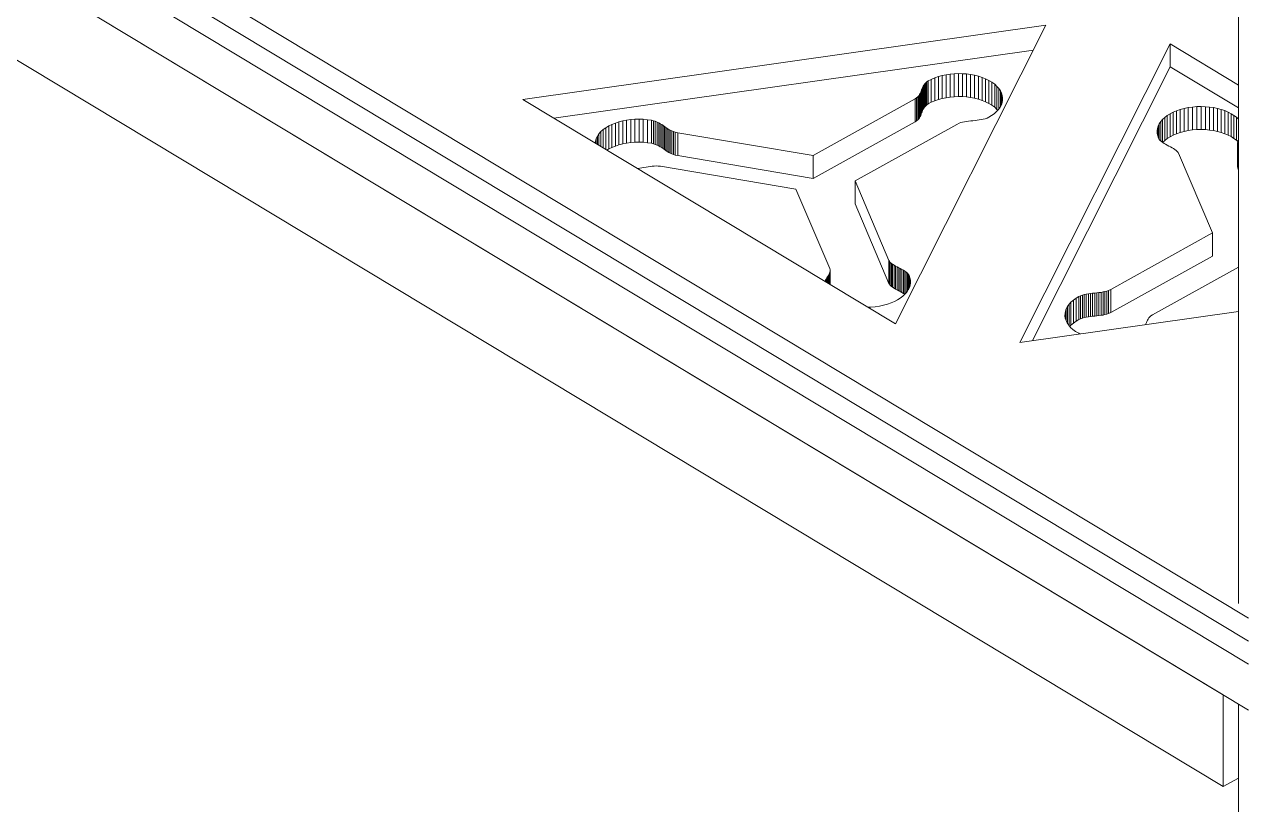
# Model space of a CAD drawing. Header units: inches. Extents: x 4 to 26.1, y 6.7 to 41.9.
# Drawn here: x 14.33 to 17.049, y 11.99 to 13.721 of the extents above; entities that cross this region are included whole.
import ezdxf

# ---------------------------------------------------------------- set-up
doc = ezdxf.new("R2010")
doc.units = ezdxf.units.IN
doc.header["$MEASUREMENT"] = 0
doc.layers.add('rails', color=7, linetype='Continuous', lineweight=35, true_color=0xd4d4d4)

# ---------------------------------------------------------------- blocks, each defined once
blk = doc.blocks.new('A$C382235AA')
at = {"color": 0, "linetype": 'Continuous', "lineweight": 0, "extrusion": (-4.89431e-17, 0.816497, 0.57735)}
for p, q in [((-8.794, 6.7014), (-8.794, 20.992)), ((-16.7889, 11.4945), (-8.7719, 6.6688)), ((-16.7889, 11.4435), (-8.7719, 6.6178)), ((-8.7719, 6.6178), (-16.7889, 11.4435)), ((-8.7719, 6.5667), (-16.7889, 11.3925)), ((-16.7889, 11.3925), (-8.7719, 6.5667)), ((-16.7889, 11.2904), (-8.8284, 6.4987)), ((-8.7719, 6.4647), (-16.7889, 11.2904)), ((-8.8284, 6.2946), (-16.7889, 11.0863)), ((-10.3836, 7.8202), (-9.2223, 7.985)), ((-9.2223, 7.985), (-9.5558, 7.3219)), ((-9.2797, 7.2809), (-8.9462, 7.9439)), ((-8.9462, 7.8929), (-8.9462, 7.9439)), ((-8.9462, 7.9439), (-8.794, 7.8523)), ((-9.2499, 7.93), (-10.315, 7.7789)), ((-8.9462, 7.8929), (-9.252, 7.2848)), ((-8.794, 7.8013), (-8.9462, 7.8929)), ((-9.489, 7.8571), (-9.4864, 7.8594)), ((-9.4864, 7.8594), (-9.4832, 7.8616)), ((-9.4864, 7.8084), (-9.4864, 7.8594)), ((-9.4832, 7.8616), (-9.4768, 7.8649)), ((-9.4832, 7.8106), (-9.4832, 7.8616)), ((-9.4768, 7.8649), (-9.4691, 7.8683)), ((-9.4768, 7.8139), (-9.4768, 7.8649)), ((-9.4691, 7.8683), (-9.4609, 7.8711)), ((-9.4691, 7.8172), (-9.4691, 7.8683)), ((-9.4609, 7.8711), (-9.4524, 7.8734)), ((-9.4609, 7.8201), (-9.4609, 7.8711)), ((-9.4524, 7.8734), (-9.4437, 7.8752)), ((-9.4524, 7.8224), (-9.4524, 7.8734)), ((-9.4437, 7.8752), (-9.4348, 7.8766)), ((-9.4437, 7.8242), (-9.4437, 7.8752)), ((-9.4348, 7.8766), (-9.4257, 7.8774)), ((-9.4348, 7.8255), (-9.4348, 7.8766)), ((-9.4257, 7.8774), (-9.4165, 7.8777)), ((-9.4257, 7.8263), (-9.4257, 7.8774)), ((-9.4165, 7.8267), (-9.4165, 7.8777)), ((-9.4165, 7.8777), (-9.4074, 7.8775)), ((-9.4074, 7.8265), (-9.4074, 7.8775)), ((-9.4074, 7.8775), (-9.3983, 7.8769)), ((-9.3983, 7.8258), (-9.3983, 7.8769)), ((-9.3983, 7.8769), (-9.3893, 7.8757)), ((-9.3893, 7.8247), (-9.3893, 7.8757)), ((-9.3893, 7.8757), (-9.3805, 7.874)), ((-9.3805, 7.823), (-9.3805, 7.874)), ((-9.3805, 7.874), (-9.372, 7.8719)), ((-9.372, 7.8209), (-9.372, 7.8719)), ((-9.372, 7.8719), (-9.3638, 7.8692)), ((-9.3638, 7.8182), (-9.3638, 7.8692)), ((-9.3638, 7.8692), (-9.3559, 7.8661)), ((-9.3559, 7.8151), (-9.3559, 7.8661)), ((-9.3559, 7.8661), (-9.3486, 7.8625)), ((-9.3486, 7.8115), (-9.3486, 7.8625)), ((-9.3486, 7.8625), (-9.3418, 7.8584)), ((-9.3418, 7.8074), (-9.3418, 7.8584)), ((-9.3418, 7.8584), (-9.3358, 7.854)), ((-9.5028, 7.8309), (-9.5013, 7.8334)), ((-9.5013, 7.8334), (-9.5001, 7.8361)), ((-9.5013, 7.7824), (-9.5013, 7.8334)), ((-9.5001, 7.8361), (-9.499, 7.8387)), ((-9.5001, 7.785), (-9.5001, 7.8361)), ((-9.499, 7.8387), (-9.498, 7.8415)), ((-9.499, 7.7877), (-9.499, 7.8387)), ((-9.498, 7.8415), (-9.497, 7.8442)), ((-9.498, 7.7904), (-9.498, 7.8415)), ((-9.497, 7.8442), (-9.4959, 7.8469)), ((-9.497, 7.7931), (-9.497, 7.8442)), ((-9.4959, 7.8469), (-9.4946, 7.8496)), ((-9.4959, 7.7959), (-9.4959, 7.8469)), ((-9.4946, 7.8496), (-9.4931, 7.8522)), ((-9.4946, 7.7985), (-9.4946, 7.8496)), ((-9.4931, 7.8522), (-9.4912, 7.8547)), ((-9.4931, 7.8011), (-9.4931, 7.8522)), ((-9.4912, 7.8547), (-9.489, 7.8571)), ((-9.4912, 7.8037), (-9.4912, 7.8547)), ((-9.489, 7.8061), (-9.489, 7.8571)), ((-9.3358, 7.803), (-9.3358, 7.854)), ((-9.3358, 7.854), (-9.3307, 7.8493)), ((-9.3307, 7.7983), (-9.3307, 7.8493)), ((-9.3307, 7.8493), (-9.3264, 7.8445)), ((-9.3264, 7.799), (-9.3264, 7.8445)), ((-9.3264, 7.8445), (-9.3231, 7.8395)), ((-9.3231, 7.804), (-9.3231, 7.8395)), ((-9.3231, 7.8395), (-9.3206, 7.8343)), ((-9.3206, 7.8093), (-9.3206, 7.8343)), ((-9.3206, 7.8343), (-9.3189, 7.8291)), ((-9.5558, 7.3219), (-10.3836, 7.8202)), ((-9.7393, 7.6961), (-9.5123, 7.8218)), ((-9.5123, 7.8218), (-9.5091, 7.8239)), ((-9.5123, 7.7708), (-9.5123, 7.8218)), ((-9.5091, 7.8239), (-9.5066, 7.8261)), ((-9.5091, 7.7729), (-9.5091, 7.8239)), ((-9.5066, 7.8261), (-9.5045, 7.8284)), ((-9.5066, 7.7751), (-9.5066, 7.8261)), ((-9.5045, 7.8284), (-9.5028, 7.8309)), ((-9.5045, 7.7774), (-9.5045, 7.8284)), ((-9.5028, 7.7798), (-9.5028, 7.8309)), ((-9.489, 7.8061), (-9.4912, 7.8037)), ((-9.4864, 7.8084), (-9.489, 7.8061)), ((-9.4832, 7.8106), (-9.4864, 7.8084)), ((-9.4768, 7.8139), (-9.4832, 7.8106)), ((-9.4691, 7.8172), (-9.4768, 7.8139)), ((-9.4609, 7.8201), (-9.4691, 7.8172)), ((-9.4524, 7.8224), (-9.4609, 7.8201)), ((-9.4437, 7.8242), (-9.4524, 7.8224)), ((-9.4348, 7.8255), (-9.4437, 7.8242)), ((-9.4257, 7.8263), (-9.4348, 7.8255)), ((-9.4165, 7.8267), (-9.4257, 7.8263)), ((-9.4074, 7.8265), (-9.4165, 7.8267)), ((-9.3983, 7.8258), (-9.4074, 7.8265)), ((-9.3893, 7.8247), (-9.3983, 7.8258)), ((-9.3805, 7.823), (-9.3893, 7.8247)), ((-9.372, 7.8209), (-9.3805, 7.823)), ((-9.3638, 7.8182), (-9.372, 7.8209)), ((-9.3559, 7.8151), (-9.3638, 7.8182)), ((-9.3486, 7.8115), (-9.3559, 7.8151)), ((-9.3418, 7.8074), (-9.3486, 7.8115)), ((-9.3358, 7.803), (-9.3418, 7.8074)), ((-9.321, 7.8081), (-9.3237, 7.803)), ((-9.3192, 7.8133), (-9.321, 7.8081)), ((-9.3182, 7.8185), (-9.3192, 7.8133)), ((-9.3189, 7.8147), (-9.3189, 7.8291)), ((-9.3189, 7.8291), (-9.3182, 7.8238)), ((-9.3182, 7.8238), (-9.3182, 7.8185)), ((-8.8963, 7.8035), (-8.8867, 7.8043)), ((-8.8867, 7.8043), (-8.8772, 7.8045)), ((-8.8867, 7.7533), (-8.8867, 7.8043)), ((-8.8772, 7.7535), (-8.8772, 7.8045)), ((-8.8772, 7.8045), (-8.8678, 7.8042)), ((-8.8678, 7.7532), (-8.8678, 7.8042)), ((-8.8678, 7.8042), (-8.8586, 7.8034)), ((-9.5045, 7.7774), (-9.5066, 7.7751)), ((-9.5028, 7.7798), (-9.5045, 7.7774)), ((-9.5013, 7.7824), (-9.5028, 7.7798)), ((-9.5001, 7.785), (-9.5013, 7.7824)), ((-9.499, 7.7877), (-9.5001, 7.785)), ((-9.498, 7.7904), (-9.499, 7.7877)), ((-9.497, 7.7931), (-9.498, 7.7904)), ((-9.4959, 7.7959), (-9.497, 7.7931)), ((-9.4946, 7.7985), (-9.4959, 7.7959)), ((-9.4931, 7.8011), (-9.4946, 7.7985)), ((-9.4912, 7.8037), (-9.4931, 7.8011)), ((-9.3568, 7.7776), (-9.3611, 7.7764)), ((-9.3527, 7.779), (-9.3568, 7.7776)), ((-9.3489, 7.7807), (-9.3527, 7.779)), ((-9.3428, 7.7843), (-9.3489, 7.7807)), ((-9.3368, 7.7886), (-9.3428, 7.7843)), ((-9.3315, 7.7932), (-9.3368, 7.7886)), ((-9.3307, 7.7983), (-9.3358, 7.803)), ((-9.3272, 7.798), (-9.3315, 7.7932)), ((-9.3288, 7.7962), (-9.3307, 7.7983)), ((-9.3237, 7.803), (-9.3272, 7.798)), ((-8.9627, 7.7758), (-8.9579, 7.7803)), ((-8.9579, 7.7803), (-8.9523, 7.7845)), ((-8.9579, 7.7293), (-8.9579, 7.7803)), ((-8.9523, 7.7845), (-8.9461, 7.7884)), ((-8.9523, 7.7335), (-8.9523, 7.7845)), ((-8.9461, 7.7884), (-8.9392, 7.792)), ((-8.9461, 7.7374), (-8.9461, 7.7884)), ((-8.9392, 7.792), (-8.9317, 7.7952)), ((-8.9392, 7.7409), (-8.9392, 7.792)), ((-8.9317, 7.7952), (-8.9236, 7.7979)), ((-8.9317, 7.7441), (-8.9317, 7.7952)), ((-8.9236, 7.7979), (-8.915, 7.8003)), ((-8.9236, 7.7469), (-8.9236, 7.7979)), ((-8.915, 7.8003), (-8.9059, 7.8021)), ((-8.915, 7.7492), (-8.915, 7.8003)), ((-8.9059, 7.8021), (-8.8963, 7.8035)), ((-8.9059, 7.7511), (-8.9059, 7.8021)), ((-8.8963, 7.7525), (-8.8963, 7.8035)), ((-8.8586, 7.7524), (-8.8586, 7.8034)), ((-8.8586, 7.8034), (-8.8497, 7.8021)), ((-8.8497, 7.7511), (-8.8497, 7.8021)), ((-8.8497, 7.8021), (-8.841, 7.8003)), ((-8.841, 7.7493), (-8.841, 7.8003)), ((-8.841, 7.8003), (-8.8327, 7.798)), ((-8.8327, 7.747), (-8.8327, 7.798)), ((-8.8327, 7.798), (-8.8248, 7.7954)), ((-8.8248, 7.7443), (-8.8248, 7.7954)), ((-8.8248, 7.7954), (-8.8174, 7.7922)), ((-8.8174, 7.7412), (-8.8174, 7.7922)), ((-8.8174, 7.7922), (-8.8105, 7.7887)), ((-8.8105, 7.7377), (-8.8105, 7.7887)), ((-8.8105, 7.7887), (-8.8042, 7.7849)), ((-8.8042, 7.7338), (-8.8042, 7.7849)), ((-8.8042, 7.7849), (-8.7985, 7.7806)), ((-8.7985, 7.7296), (-8.7985, 7.7806)), ((-8.7985, 7.7806), (-8.794, 7.7765)), ((-10.2104, 7.7488), (-10.2052, 7.7534)), ((-10.2052, 7.7534), (-10.1994, 7.7576)), ((-10.2052, 7.7129), (-10.2052, 7.7534)), ((-10.1994, 7.7576), (-10.193, 7.7614)), ((-10.1994, 7.7094), (-10.1994, 7.7576)), ((-10.193, 7.7614), (-10.1859, 7.7648)), ((-10.193, 7.7104), (-10.193, 7.7614)), ((-10.1859, 7.7648), (-10.1784, 7.7679)), ((-10.1859, 7.7138), (-10.1859, 7.7648)), ((-10.1784, 7.7679), (-10.1704, 7.7705)), ((-10.1784, 7.7168), (-10.1784, 7.7679)), ((-10.1704, 7.7705), (-10.1621, 7.7726)), ((-10.1704, 7.7194), (-10.1704, 7.7705)), ((-10.1621, 7.7726), (-10.1533, 7.7743)), ((-10.1621, 7.7216), (-10.1621, 7.7726)), ((-10.1533, 7.7743), (-10.1444, 7.7756)), ((-10.1533, 7.7233), (-10.1533, 7.7743)), ((-10.1444, 7.7756), (-10.1352, 7.7763)), ((-10.1444, 7.7245), (-10.1444, 7.7756)), ((-10.1352, 7.7763), (-10.1258, 7.7765)), ((-10.1352, 7.7253), (-10.1352, 7.7763)), ((-10.1258, 7.7255), (-10.1258, 7.7765)), ((-10.1258, 7.7765), (-10.1163, 7.7762)), ((-10.1163, 7.7251), (-10.1163, 7.7762)), ((-10.1163, 7.7762), (-10.1068, 7.7753)), ((-10.1068, 7.7243), (-10.1068, 7.7753)), ((-10.1068, 7.7753), (-10.0985, 7.774)), ((-10.0985, 7.723), (-10.0985, 7.774)), ((-10.0985, 7.774), (-10.0939, 7.773)), ((-10.0939, 7.722), (-10.0939, 7.773)), ((-10.0939, 7.773), (-10.0897, 7.7717)), ((-10.0897, 7.7206), (-10.0897, 7.7717)), ((-10.0897, 7.7717), (-10.0858, 7.7701)), ((-10.0858, 7.7191), (-10.0858, 7.7701)), ((-10.0858, 7.7701), (-10.0822, 7.7683)), ((-10.0822, 7.7173), (-10.0822, 7.7683)), ((-10.0822, 7.7683), (-10.0788, 7.7664)), ((-10.0788, 7.7154), (-10.0788, 7.7664)), ((-10.0788, 7.7664), (-10.0755, 7.7643)), ((-10.0755, 7.7133), (-10.0755, 7.7643)), ((-10.0755, 7.7643), (-10.0724, 7.7622)), ((-10.0724, 7.7112), (-10.0724, 7.7622)), ((-10.0724, 7.7622), (-10.0693, 7.7601)), ((-10.0693, 7.709), (-10.0693, 7.7601)), ((-10.0693, 7.7601), (-10.0662, 7.7579)), ((-10.0662, 7.7069), (-10.0662, 7.7579)), ((-10.0662, 7.7579), (-10.0631, 7.7559)), ((-10.0631, 7.7048), (-10.0631, 7.7559)), ((-10.0631, 7.7559), (-10.0599, 7.7539)), ((-10.0599, 7.7028), (-10.0599, 7.7539)), ((-10.0599, 7.7539), (-10.0566, 7.752)), ((-10.0566, 7.701), (-10.0566, 7.752)), ((-10.0566, 7.752), (-10.0531, 7.7503)), ((-10.0531, 7.6993), (-10.0531, 7.7503)), ((-10.0531, 7.7503), (-10.0494, 7.7488)), ((-9.5123, 7.7708), (-9.7393, 7.6451)), ((-9.4201, 7.7649), (-9.646, 7.6398)), ((-9.5091, 7.7729), (-9.5123, 7.7708)), ((-9.5066, 7.7751), (-9.5091, 7.7729)), ((-9.4149, 7.7674), (-9.4201, 7.7649)), ((-9.4111, 7.7688), (-9.4149, 7.7674)), ((-9.407, 7.7699), (-9.4111, 7.7688)), ((-9.4027, 7.7708), (-9.407, 7.7699)), ((-9.3983, 7.7715), (-9.4027, 7.7708)), ((-9.3937, 7.7721), (-9.3983, 7.7715)), ((-9.389, 7.7726), (-9.3937, 7.7721)), ((-9.3843, 7.7731), (-9.389, 7.7726)), ((-9.3795, 7.7736), (-9.3843, 7.7731)), ((-9.3748, 7.7741), (-9.3795, 7.7736)), ((-9.3701, 7.7747), (-9.3748, 7.7741)), ((-9.3655, 7.7755), (-9.3701, 7.7747)), ((-9.3611, 7.7764), (-9.3655, 7.7755)), ((-8.975, 7.7503), (-8.9742, 7.7557)), ((-8.9748, 7.7448), (-8.975, 7.7503)), ((-8.9742, 7.7557), (-8.9726, 7.761)), ((-8.9742, 7.7419), (-8.9742, 7.7557)), ((-8.9726, 7.761), (-8.9701, 7.7661)), ((-8.9726, 7.7363), (-8.9726, 7.761)), ((-8.9701, 7.7661), (-8.9668, 7.771)), ((-8.9701, 7.7316), (-8.9701, 7.7661)), ((-8.9668, 7.771), (-8.9627, 7.7758)), ((-8.9668, 7.7281), (-8.9668, 7.771)), ((-8.9627, 7.7248), (-8.9627, 7.7758)), ((-8.9059, 7.7511), (-8.915, 7.7492)), ((-8.8963, 7.7525), (-8.9059, 7.7511)), ((-8.8867, 7.7533), (-8.8963, 7.7525)), ((-8.8772, 7.7535), (-8.8867, 7.7533)), ((-8.8678, 7.7532), (-8.8772, 7.7535)), ((-8.8586, 7.7524), (-8.8678, 7.7532)), ((-8.8497, 7.7511), (-8.8586, 7.7524)), ((-8.841, 7.7493), (-8.8497, 7.7511)), ((-10.2235, 7.7239), (-10.2229, 7.7278)), ((-10.2229, 7.7278), (-10.2212, 7.7333)), ((-10.2229, 7.7235), (-10.2229, 7.7278)), ((-10.2212, 7.7333), (-10.2184, 7.7388)), ((-10.2212, 7.7225), (-10.2212, 7.7333)), ((-10.2184, 7.7388), (-10.2148, 7.744)), ((-10.2184, 7.7208), (-10.2184, 7.7388)), ((-10.2148, 7.744), (-10.2104, 7.7488)), ((-10.2148, 7.7186), (-10.2148, 7.744)), ((-10.2104, 7.716), (-10.2104, 7.7488)), ((-10.1533, 7.7233), (-10.1621, 7.7216)), ((-10.1444, 7.7245), (-10.1533, 7.7233)), ((-10.1352, 7.7253), (-10.1444, 7.7245)), ((-10.1258, 7.7255), (-10.1352, 7.7253)), ((-10.1163, 7.7251), (-10.1258, 7.7255)), ((-10.1068, 7.7243), (-10.1163, 7.7251)), ((-10.0985, 7.723), (-10.1068, 7.7243)), ((-10.0939, 7.722), (-10.0985, 7.723)), ((-10.0494, 7.6978), (-10.0494, 7.7488)), ((-10.0494, 7.7488), (-10.0454, 7.7476)), ((-10.0454, 7.6966), (-10.0454, 7.7476)), ((-10.0454, 7.7476), (-10.04, 7.7465)), ((-10.04, 7.6955), (-10.04, 7.7465)), ((-10.04, 7.7465), (-9.7393, 7.6961)), ((-8.9737, 7.7393), (-8.9748, 7.7448)), ((-8.9719, 7.7344), (-8.9737, 7.7393)), ((-8.9702, 7.7317), (-8.9719, 7.7344)), ((-8.9681, 7.7292), (-8.9702, 7.7317)), ((-8.9655, 7.7269), (-8.9681, 7.7292)), ((-8.9626, 7.7248), (-8.9655, 7.7269)), ((-8.9579, 7.7293), (-8.9627, 7.7248)), ((-8.9594, 7.7227), (-8.9626, 7.7248)), ((-8.956, 7.7207), (-8.9594, 7.7227)), ((-8.9523, 7.7335), (-8.9579, 7.7293)), ((-8.9461, 7.7374), (-8.9523, 7.7335)), ((-8.9392, 7.7409), (-8.9461, 7.7374)), ((-8.9317, 7.7441), (-8.9392, 7.7409)), ((-8.9236, 7.7469), (-8.9317, 7.7441)), ((-8.915, 7.7492), (-8.9236, 7.7469)), ((-8.8327, 7.747), (-8.841, 7.7493)), ((-8.8248, 7.7443), (-8.8327, 7.747)), ((-8.8174, 7.7412), (-8.8248, 7.7443)), ((-8.8105, 7.7377), (-8.8174, 7.7412)), ((-8.8042, 7.7338), (-8.8105, 7.7377)), ((-8.7985, 7.7296), (-8.8042, 7.7338)), ((-8.7957, 7.7271), (-8.7985, 7.7296)), ((-8.7959, 7.7266), (-8.7963, 7.724)), ((-8.7963, 7.673), (-8.7963, 7.724)), ((-8.7963, 7.724), (-8.7963, 7.7214)), ((-8.795, 7.7292), (-8.7959, 7.7266)), ((-8.794, 7.7315), (-8.795, 7.7292)), ((-10.193, 7.7104), (-10.1971, 7.7079)), ((-10.1859, 7.7138), (-10.193, 7.7104)), ((-10.1784, 7.7168), (-10.1859, 7.7138)), ((-10.1704, 7.7194), (-10.1784, 7.7168)), ((-10.1621, 7.7216), (-10.1704, 7.7194)), ((-10.0897, 7.7206), (-10.0939, 7.722)), ((-10.0858, 7.7191), (-10.0897, 7.7206)), ((-10.0822, 7.7173), (-10.0858, 7.7191)), ((-10.0788, 7.7154), (-10.0822, 7.7173)), ((-10.0755, 7.7133), (-10.0788, 7.7154)), ((-10.0724, 7.7112), (-10.0755, 7.7133)), ((-10.0693, 7.709), (-10.0724, 7.7112)), ((-10.0662, 7.7069), (-10.0693, 7.709)), ((-10.0631, 7.7048), (-10.0662, 7.7069)), ((-10.0599, 7.7028), (-10.0631, 7.7048)), ((-10.0566, 7.701), (-10.0599, 7.7028)), ((-10.0531, 7.6993), (-10.0566, 7.701)), ((-10.0494, 7.6978), (-10.0531, 7.6993)), ((-10.0454, 7.6966), (-10.0494, 7.6978)), ((-10.04, 7.6955), (-10.0454, 7.6966)), ((-9.7393, 7.6451), (-10.04, 7.6955)), ((-9.7393, 7.6451), (-9.7393, 7.6961)), ((-8.9524, 7.7188), (-8.956, 7.7207)), ((-8.9488, 7.7169), (-8.9524, 7.7188)), ((-8.9452, 7.7151), (-8.9488, 7.7169)), ((-8.9417, 7.7132), (-8.9452, 7.7151)), ((-8.9384, 7.7113), (-8.9417, 7.7132)), ((-8.9353, 7.7093), (-8.9384, 7.7113)), ((-8.9325, 7.7072), (-8.9353, 7.7093)), ((-8.9301, 7.705), (-8.9325, 7.7072)), ((-8.9281, 7.7026), (-8.9301, 7.705)), ((-8.9271, 7.7008), (-8.9281, 7.7026)), ((-8.8518, 7.5238), (-8.9271, 7.7008)), ((-8.7963, 7.6704), (-8.7963, 7.7214)), ((-8.7963, 7.7214), (-8.7957, 7.7185)), ((-8.7957, 7.6675), (-8.7957, 7.7185)), ((-8.7957, 7.7185), (-8.794, 7.7146)), ((-10.1195, 7.6684), (-10.1242, 7.6676)), ((-10.1149, 7.6693), (-10.1195, 7.6684)), ((-10.1103, 7.6701), (-10.1149, 7.6693)), ((-10.1057, 7.6709), (-10.1103, 7.6701)), ((-10.1012, 7.6716), (-10.1057, 7.6709)), ((-10.0966, 7.6722), (-10.1012, 7.6716)), ((-10.0921, 7.6725), (-10.0966, 7.6722)), ((-10.0876, 7.6726), (-10.0921, 7.6725)), ((-10.0831, 7.6724), (-10.0876, 7.6726)), ((-10.0781, 7.6718), (-10.0831, 7.6724)), ((-9.7772, 7.6213), (-10.0781, 7.6718)), ((-8.7963, 7.6704), (-8.7963, 7.673)), ((-8.7957, 7.6675), (-8.7963, 7.6704)), ((-10.1242, 7.6676), (-10.1288, 7.6669)), ((-8.794, 7.6635), (-8.7957, 7.6675)), ((-9.7021, 7.445), (-9.7772, 7.6213)), ((-9.646, 7.5888), (-9.646, 7.6398)), ((-9.646, 7.6398), (-9.5706, 7.4627)), ((-9.5706, 7.4117), (-9.646, 7.5888)), ((-9.0777, 7.3986), (-8.8518, 7.5238)), ((-8.8518, 7.4727), (-8.8518, 7.5238)), ((-9.5706, 7.4117), (-9.5706, 7.4627)), ((-9.5706, 7.4627), (-9.5697, 7.461)), ((-9.5697, 7.4099), (-9.5697, 7.461)), ((-9.5697, 7.461), (-9.5677, 7.4586)), ((-9.5677, 7.4076), (-9.5677, 7.4586)), ((-9.5677, 7.4586), (-9.5653, 7.4564)), ((-9.5653, 7.4053), (-9.5653, 7.4564)), ((-9.5653, 7.4564), (-9.5625, 7.4543)), ((-9.5625, 7.4033), (-9.5625, 7.4543)), ((-9.5625, 7.4543), (-9.5594, 7.4523)), ((-9.5594, 7.4013), (-9.5594, 7.4523)), ((-9.5594, 7.4523), (-9.5561, 7.4504)), ((-9.5561, 7.3993), (-9.5561, 7.4504)), ((-9.5561, 7.4504), (-9.5526, 7.4485)), ((-8.8518, 7.4727), (-9.0777, 7.3476)), ((-9.7101, 7.4213), (-9.7085, 7.4239)), ((-9.7085, 7.4239), (-9.7069, 7.4265)), ((-9.7085, 7.4139), (-9.7085, 7.4239)), ((-9.7069, 7.4265), (-9.7053, 7.4291)), ((-9.7069, 7.4129), (-9.7069, 7.4265)), ((-9.7053, 7.4291), (-9.7039, 7.4317)), ((-9.7053, 7.412), (-9.7053, 7.4291)), ((-9.7039, 7.4317), (-9.7028, 7.4343)), ((-9.7039, 7.4111), (-9.7039, 7.4317)), ((-9.7028, 7.4343), (-9.7019, 7.4369)), ((-9.7028, 7.4104), (-9.7028, 7.4343)), ((-9.7015, 7.4422), (-9.7021, 7.445)), ((-9.7019, 7.4369), (-9.7015, 7.4395)), ((-9.7019, 7.4099), (-9.7019, 7.4369)), ((-9.7015, 7.4395), (-9.7015, 7.4422)), ((-9.7015, 7.4097), (-9.7015, 7.4395)), ((-9.5526, 7.3975), (-9.5526, 7.4485)), ((-9.5526, 7.4485), (-9.549, 7.4466)), ((-9.549, 7.3956), (-9.549, 7.4466)), ((-9.549, 7.4466), (-9.5454, 7.4447)), ((-9.5454, 7.3937), (-9.5454, 7.4447)), ((-9.5454, 7.4447), (-9.5418, 7.4428)), ((-9.5418, 7.3918), (-9.5418, 7.4428)), ((-9.5418, 7.4428), (-9.5384, 7.4409)), ((-9.5384, 7.3898), (-9.5384, 7.4409)), ((-9.5384, 7.4409), (-9.5352, 7.4388)), ((-9.5352, 7.3878), (-9.5352, 7.4388)), ((-9.5352, 7.4388), (-9.5323, 7.4366)), ((-9.5323, 7.3911), (-9.5323, 7.4366)), ((-9.5323, 7.4366), (-9.5297, 7.4343)), ((-9.5297, 7.3945), (-9.5297, 7.4343)), ((-9.5297, 7.4343), (-9.5276, 7.4318)), ((-9.5276, 7.3978), (-9.5276, 7.4318)), ((-9.5276, 7.4318), (-9.5259, 7.4291)), ((-9.5259, 7.4011), (-9.5259, 7.4291)), ((-9.5259, 7.4291), (-9.5241, 7.4243)), ((-9.5241, 7.4061), (-9.5241, 7.4243)), ((-9.5241, 7.4243), (-9.523, 7.4188)), ((-8.794, 7.4478), (-8.9855, 7.3418)), ((-9.7128, 7.4164), (-9.7116, 7.4187)), ((-9.7116, 7.4187), (-9.7101, 7.4213)), ((-9.7116, 7.4158), (-9.7116, 7.4187)), ((-9.7101, 7.4149), (-9.7101, 7.4213)), ((-9.5697, 7.4099), (-9.5706, 7.4117)), ((-9.5677, 7.4076), (-9.5697, 7.4099)), ((-9.5653, 7.4053), (-9.5677, 7.4076)), ((-9.5625, 7.4033), (-9.5653, 7.4053)), ((-9.5594, 7.4013), (-9.5625, 7.4033)), ((-9.5561, 7.3993), (-9.5594, 7.4013)), ((-9.5526, 7.3975), (-9.5561, 7.3993)), ((-9.549, 7.3956), (-9.5526, 7.3975)), ((-9.5277, 7.3975), (-9.531, 7.3925)), ((-9.5252, 7.4026), (-9.5277, 7.3975)), ((-9.5236, 7.4079), (-9.5252, 7.4026)), ((-9.5228, 7.4133), (-9.5236, 7.4079)), ((-9.523, 7.4121), (-9.523, 7.4188)), ((-9.523, 7.4188), (-9.5228, 7.4133)), ((-9.0867, 7.3948), (-9.0829, 7.3962)), ((-9.0829, 7.3962), (-9.0777, 7.3986)), ((-9.0829, 7.3451), (-9.0829, 7.3962)), ((-9.0777, 7.3476), (-9.0777, 7.3986)), ((-9.5586, 7.3716), (-9.5661, 7.3684)), ((-9.5517, 7.3751), (-9.5586, 7.3716)), ((-9.5455, 7.3791), (-9.5517, 7.3751)), ((-9.5454, 7.3937), (-9.549, 7.3956)), ((-9.5399, 7.3833), (-9.5455, 7.3791)), ((-9.5418, 7.3918), (-9.5454, 7.3937)), ((-9.5384, 7.3898), (-9.5418, 7.3918)), ((-9.5351, 7.3878), (-9.5399, 7.3833)), ((-9.5352, 7.3878), (-9.5384, 7.3898)), ((-9.5351, 7.3877), (-9.5352, 7.3878)), ((-9.531, 7.3925), (-9.5351, 7.3878)), ((-9.1706, 7.3656), (-9.1663, 7.3704)), ((-9.1663, 7.3704), (-9.161, 7.3749)), ((-9.1663, 7.3193), (-9.1663, 7.3704)), ((-9.161, 7.3749), (-9.155, 7.3793)), ((-9.161, 7.3239), (-9.161, 7.3749)), ((-9.155, 7.3793), (-9.1489, 7.3828)), ((-9.155, 7.3282), (-9.155, 7.3793)), ((-9.1489, 7.3828), (-9.1451, 7.3845)), ((-9.1489, 7.3318), (-9.1489, 7.3828)), ((-9.1451, 7.3845), (-9.141, 7.386)), ((-9.1451, 7.3335), (-9.1451, 7.3845)), ((-9.141, 7.386), (-9.1367, 7.3871)), ((-9.141, 7.335), (-9.141, 7.386)), ((-9.1367, 7.3871), (-9.1323, 7.3881)), ((-9.1367, 7.3361), (-9.1367, 7.3871)), ((-9.1323, 7.3881), (-9.1277, 7.3888)), ((-9.1323, 7.337), (-9.1323, 7.3881)), ((-9.1277, 7.3888), (-9.123, 7.3895)), ((-9.1277, 7.3378), (-9.1277, 7.3888)), ((-9.123, 7.3895), (-9.1183, 7.39)), ((-9.123, 7.3384), (-9.123, 7.3895)), ((-9.1183, 7.39), (-9.1135, 7.3905)), ((-9.1183, 7.3389), (-9.1183, 7.39)), ((-9.1135, 7.3905), (-9.1088, 7.3909)), ((-9.1135, 7.3394), (-9.1135, 7.3905)), ((-9.1088, 7.3909), (-9.1041, 7.3914)), ((-9.1088, 7.3399), (-9.1088, 7.3909)), ((-9.1041, 7.3914), (-9.0995, 7.392)), ((-9.1041, 7.3404), (-9.1041, 7.3914)), ((-9.0995, 7.392), (-9.0951, 7.3928)), ((-9.0995, 7.341), (-9.0995, 7.392)), ((-9.0951, 7.3928), (-9.0908, 7.3937)), ((-9.0951, 7.3417), (-9.0951, 7.3928)), ((-9.0908, 7.3937), (-9.0867, 7.3948)), ((-9.0908, 7.3426), (-9.0908, 7.3937)), ((-9.0867, 7.3438), (-9.0867, 7.3948)), ((-9.6111, 7.3593), (-9.6175, 7.3591)), ((-9.6015, 7.3601), (-9.6111, 7.3593)), ((-9.5919, 7.3614), (-9.6015, 7.3601)), ((-9.5828, 7.3633), (-9.5919, 7.3614)), ((-9.5742, 7.3656), (-9.5828, 7.3633)), ((-9.5661, 7.3684), (-9.5742, 7.3656)), ((-8.794, 7.3498), (-9.2797, 7.2809)), ((-9.1796, 7.3397), (-9.1795, 7.345)), ((-9.1795, 7.345), (-9.1786, 7.3503)), ((-9.1795, 7.3392), (-9.1795, 7.345)), ((-9.1786, 7.3503), (-9.1768, 7.3555)), ((-9.1786, 7.3336), (-9.1786, 7.3503)), ((-9.1768, 7.3555), (-9.1741, 7.3606)), ((-9.1768, 7.3284), (-9.1768, 7.3555)), ((-9.1741, 7.3606), (-9.1706, 7.3656)), ((-9.1741, 7.3232), (-9.1741, 7.3606)), ((-9.1706, 7.3182), (-9.1706, 7.3656)), ((-9.0951, 7.3417), (-9.0995, 7.341)), ((-9.0908, 7.3426), (-9.0951, 7.3417)), ((-9.0867, 7.3438), (-9.0908, 7.3426)), ((-9.0829, 7.3451), (-9.0867, 7.3438)), ((-9.0777, 7.3476), (-9.0829, 7.3451)), ((-8.9855, 7.3418), (-8.9887, 7.3396)), ((-9.1789, 7.3344), (-9.1796, 7.3397)), ((-9.1772, 7.3292), (-9.1789, 7.3344)), ((-9.1747, 7.3241), (-9.1772, 7.3292)), ((-9.1713, 7.3191), (-9.1747, 7.3241)), ((-9.1671, 7.3142), (-9.1713, 7.3191)), ((-9.1663, 7.3193), (-9.169, 7.3163)), ((-9.161, 7.3239), (-9.1663, 7.3193)), ((-9.155, 7.3282), (-9.161, 7.3239)), ((-9.1489, 7.3318), (-9.155, 7.3282)), ((-9.1451, 7.3335), (-9.1489, 7.3318)), ((-9.141, 7.335), (-9.1451, 7.3335)), ((-9.1367, 7.3361), (-9.141, 7.335)), ((-9.1323, 7.337), (-9.1367, 7.3361)), ((-9.1277, 7.3378), (-9.1323, 7.337)), ((-9.123, 7.3384), (-9.1277, 7.3378)), ((-9.1183, 7.3389), (-9.123, 7.3384)), ((-9.1135, 7.3394), (-9.1183, 7.3389)), ((-9.1088, 7.3399), (-9.1135, 7.3394)), ((-9.1041, 7.3404), (-9.1088, 7.3399)), ((-9.0995, 7.341), (-9.1041, 7.3404)), ((-8.9998, 7.3221), (-9.0004, 7.3205)), ((-8.9988, 7.3248), (-8.9998, 7.3221)), ((-8.9977, 7.3275), (-8.9988, 7.3248)), ((-8.9965, 7.3301), (-8.9977, 7.3275)), ((-8.995, 7.3327), (-8.9965, 7.3301)), ((-8.9933, 7.3351), (-8.995, 7.3327)), ((-8.9912, 7.3374), (-8.9933, 7.3351)), ((-8.9887, 7.3396), (-8.9912, 7.3374)), ((-9.162, 7.3096), (-9.1671, 7.3142)), ((-9.156, 7.3052), (-9.162, 7.3096)), ((-9.1492, 7.3011), (-9.156, 7.3052)), ((-9.1466, 7.2998), (-9.1492, 7.3011)), ((-8.8284, 6.4987), (-8.8284, 6.2946)), ((-8.794, 1.6002), (-8.794, 6.478)), ((-8.794, 6.3136), (-8.8284, 6.2946))]:
    blk.add_line(p, q, dxfattribs=at)

msp = doc.modelspace()

# ---------------------------------------------------------------- block references
at = {"layer": 'rails'}
msp.add_blockref('A$C382235AA', (25.8212, 5.7346), dxfattribs=at)

doc.saveas('drawing.dxf')
